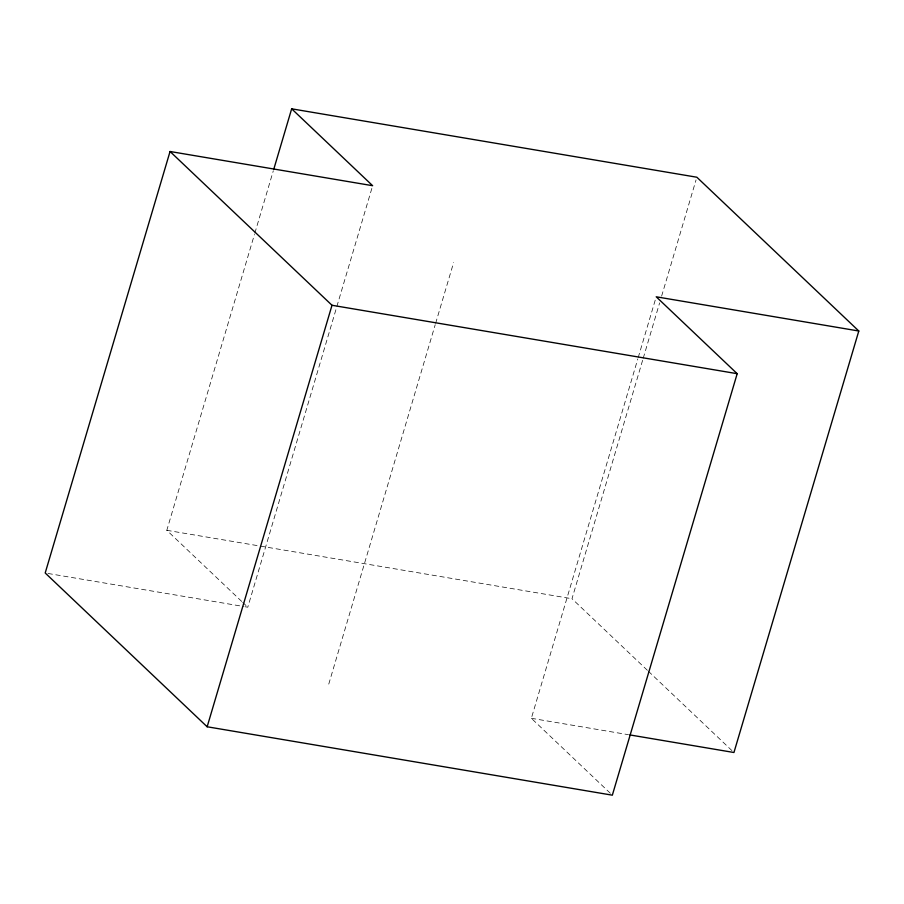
<?xml version="1.0" encoding="UTF-8"?>
<svg xmlns="http://www.w3.org/2000/svg" width="904" height="904" viewBox="0 0 904 904"><rect width="100%" height="100%" fill="white"/><g stroke="black" fill="none" stroke-linecap="round" stroke-linejoin="round"><path stroke-width="0.68" stroke-dasharray="4.52 3.39" d="M241.718 601.431L166.811 530.309L254.453 234.452M254.849 233.108L273.257 170.958M245.018 606.731L247.786 607.205L372.245 187.049M328.762 684.091L435.208 324.739M435.615 323.383L453.616 262.589M610.313 793.26L531.36 718.296L637.806 358.944M638.201 357.588L655.411 299.506M647.366 670.293L571.995 598.731L642.823 359.611M643.219 358.255L659.626 302.874M661.626 296.116L696.046 179.93M166.811 530.309L571.995 598.731M47.98 573.464L243.628 606.494M531.36 718.296L628.483 734.703M648.383 671.265L731.912 750.569M242.724 602.392L247.786 607.205"/><path stroke-width="1.36" d="M273.663 169.613L291.664 108.819L372.64 185.704L170.054 151.499L45.2 572.989L207.152 726.771L612.336 795.181L737.189 373.691L656.214 296.794L858.8 331.011L733.946 752.501L629.873 734.929M207.152 726.771L332.005 305.269L170.054 151.499M291.664 108.819L696.848 177.229L858.8 331.011M332.005 305.269L737.189 373.691"/></g></svg>
